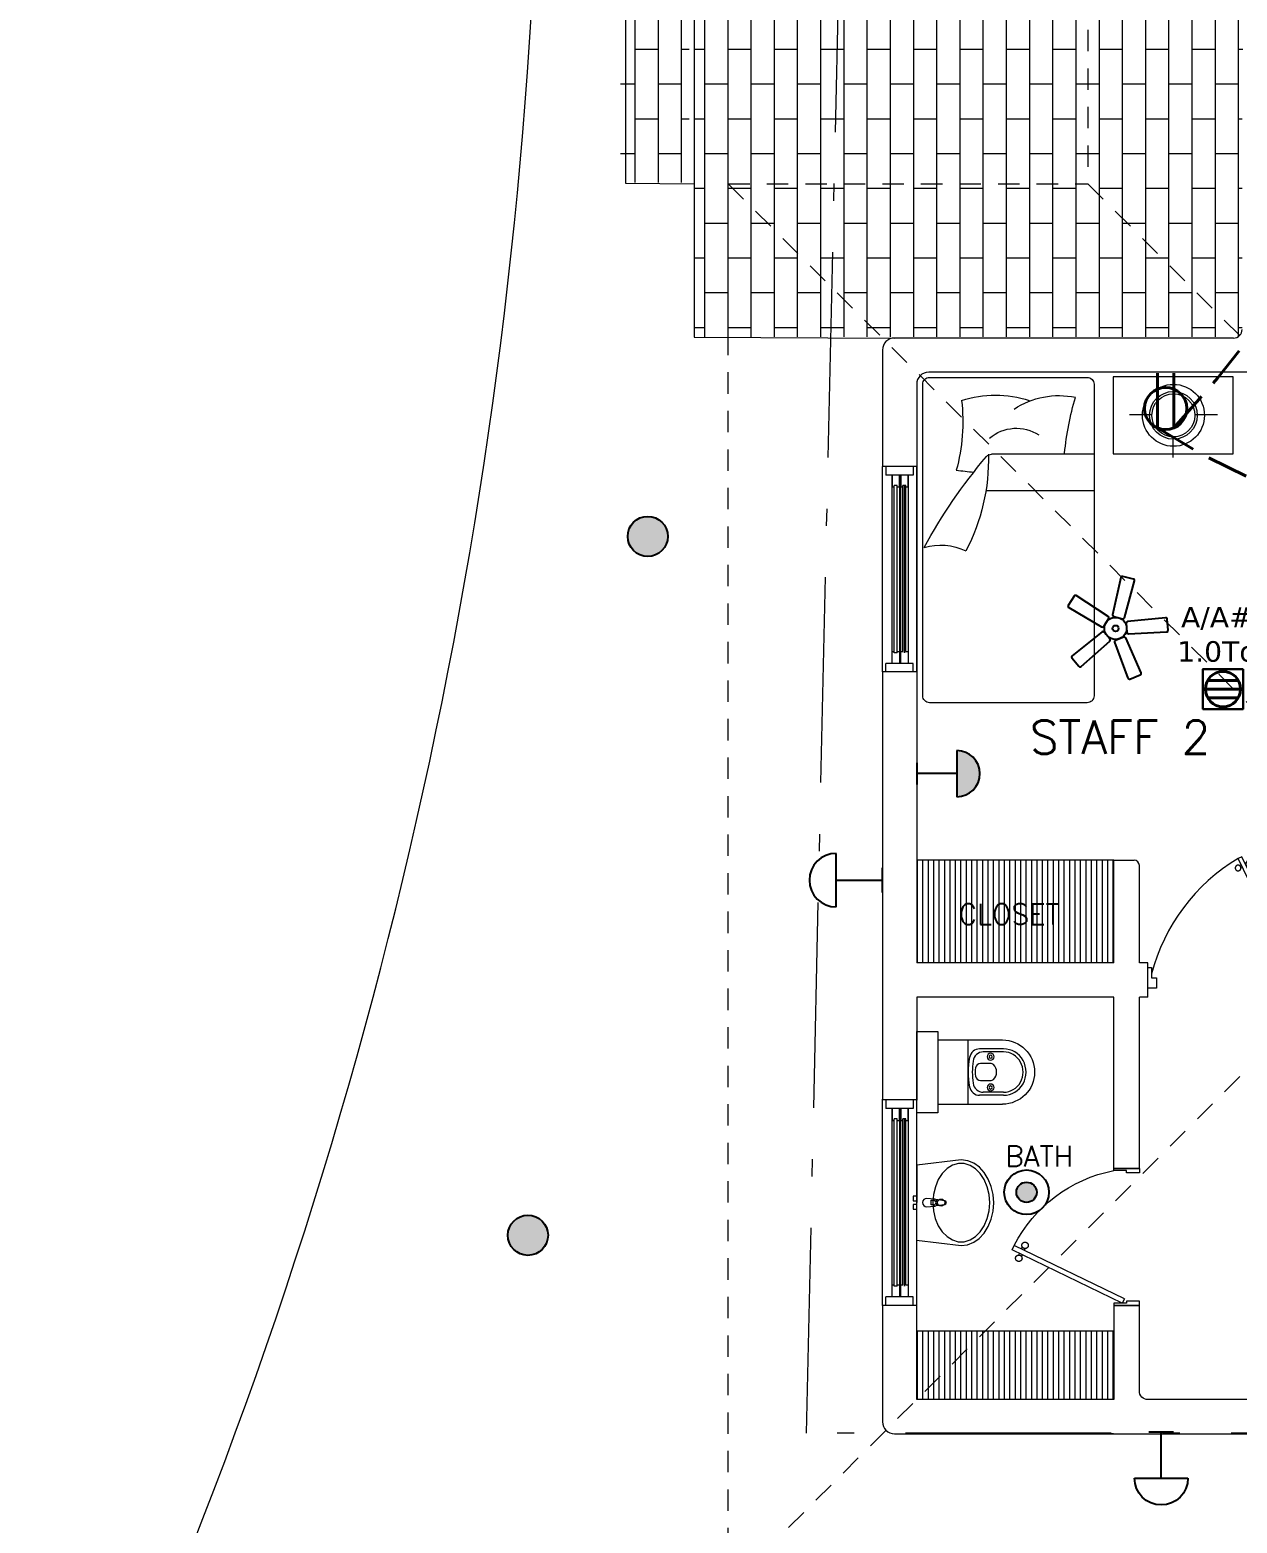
# Model space of a CAD drawing. Header units: metres. Extents: x 14 to 2416, y -346 to 476.
# Drawn here: x 22.97 to 30.02, y -157 to -148.28 of the extents above; entities that cross this region are included whole.
import ezdxf

# ---------------------------------------------------------------- set-up
doc = ezdxf.new("R2010")
doc.units = ezdxf.units.M
for name, pattern in [('0', [0]), ('ACAD_ISO10W100', [18, 12, -3, 0, -3]), ('CONTINUA', [0]), ('Dash Style-2', [0.694425, 0.48607, -0.208355]), ('HIDDEN2', [0.1875, 0.125, -0.0625])]:
    doc.linetypes.add(name, pattern=pattern)
doc.layers.get('0').update_dxf_attribs({"linetype": '0', "lineweight": 20})
for name, color, linetype, lineweight in [('A-ANNO-TEXT', 20, 'Continuous', 13), ('A-DOOR', 35, 'Continuous', 5), ('A-WALL', 250, 'Continuous', 20), ('baños', 251, 'Continuous', 0), ('calle', 254, 'Continuous', 0), ('closets', 253, 'Continuous', 0), ('E Base Registro', 8, 'Continuous', 30), ('E Salida AAcond', 144, 'Continuous', 40), ('E Salida TCorrientes', 24, 'CONTINUA', 40), ('E Tuberia Emp Piso', 24, 'Dash Style-2', 40), ('MOBILIARIOS', 252, 'Continuous', 0), ('piscina', 131, 'Continuous', 0), ('piso', 253, 'Continuous', 0), ('textos', 7, 'Continuous', 0)]:
    doc.layers.add(name, color=color, linetype=linetype, lineweight=lineweight)
doc.layers.add('hatch piso', color=253, linetype='Continuous', lineweight=0, transparency=0.7)
doc.layers.add('MAVA LUM', color=1, linetype='Continuous')
doc.layers.add('MAVA Luminarias', color=1, linetype='Continuous')
doc.layers.add('SOLAR', color=7, linetype='ACAD_ISO10W100', lineweight=9, true_color=0xff1414)
doc.layers.add('Techos 1', color=7, linetype='HIDDEN2', lineweight=9, true_color=0x42391a)
doc.styles.add('DIMTEXT', font='dim.shx', dxfattribs={"width": 0.75})
doc.styles.get("Standard").update_dxf_attribs({"font": 'arial.ttf', "height": 0.1875})
pattern_1 = [(270, (38.70153, 39.36118), (0.1354836, -2e-17), []), (0, (38.70153, 39.36118), (0.1354836, 0.2032), [0.1354836, -0.1354836])]

# ---------------------------------------------------------------- blocks, each defined once
blk = doc.blocks.new('P90')
at = {"layer": 'A-DOOR'}
for p, q in [((-0.0476, -0.8576), (0.6364, -0.5264)), ((-0.0368, -0.88), (0.6473, -0.5489)), ((0.5843, -0.5517), (0.58, -0.5427)), ((0.5992, -0.5445), (0.5949, -0.5355)), ((0.5952, -0.5741), (0.5995, -0.5831)), ((0.6101, -0.5669), (0.6144, -0.5759)), ((0.6473, -0.5489), (0.6364, -0.5264)), ((-0.0368, -0.88), (-0.0476, -0.8576))]:
    blk.add_line(p, q, dxfattribs=at)
for points in [[(-0.06, -0.02), (-0.06, -0.05), (-0.12, -0.05), (-0.12, 0), (0, 0), (0, -0.02)], [(-0.0668, -0.88), (-0.0668, -0.85), (-0.1268, -0.85), (-0.1268, -0.9), (-0.0068, -0.9), (-0.0068, -0.88)]]:
    blk.add_lwpolyline(points, close=True, dxfattribs=at)
blk.add_arc((-0.3259, -1.105), 1.1228, 31.0139, 75.07969, dxfattribs=at)
for points in [[(0.5812, -0.5096), (0.5857, -0.5096), (0.5933, -0.5141), (0.5977, -0.5218), (0.5977, -0.5306), (0.5933, -0.5383), (0.5856, -0.5427), (0.5767, -0.5427), (0.5691, -0.5383), (0.5647, -0.5306), (0.5647, -0.5217), (0.5691, -0.514), (0.5768, -0.5096), (0.5812, -0.5096)], [(0.6133, -0.5758), (0.6177, -0.5758), (0.6254, -0.5803), (0.6298, -0.5879), (0.6298, -0.5968), (0.6253, -0.6045), (0.6176, -0.6089), (0.6088, -0.6089), (0.6011, -0.6044), (0.5967, -0.5967), (0.5967, -0.5879), (0.6011, -0.5802), (0.6088, -0.5758), (0.6133, -0.5758)]]:
    blk.add_open_spline(points, degree=2, dxfattribs=at)
blk = doc.blocks.new('A$C95be60c7')
at = {"layer": 'A-DOOR'}
for p, q in [((0.4752, 0.7426), (0.4497, 0.7302)), ((0.762, 0.0876), (0.4497, 0.7302)), ((0.7875, 0.1), (0.4752, 0.7426)), ((0.4958, 0.7003), (0.506, 0.7052)), ((0.4703, 0.6879), (0.4601, 0.6829)), ((0.4785, 0.671), (0.4683, 0.666)), ((0.504, 0.6833), (0.5143, 0.6883)), ((0.762, 0.0876), (0.7875, 0.1))]:
    blk.add_line(p, q, dxfattribs=at)
for points in [[(0, 0), (0.025, 0), (0.025, 0.075), (0.0125, 0.075), (0.0125, 0.15), (0, 0.15), (0, 0)], [(0.8, 0), (0.775, 0), (0.775, 0.075), (0.7875, 0.075), (0.7875, 0.15), (0.8, 0.15), (0.8, 0)]]:
    blk.add_lwpolyline(points, dxfattribs=at)
blk.add_arc((0.8309, -0.0119), 0.8343, 117.18736, 168.8099, dxfattribs=at)
for points in [[(0.506, 0.7039), (0.506, 0.709), (0.511, 0.7177), (0.5198, 0.7227), (0.5298, 0.7227), (0.5386, 0.7177), (0.5436, 0.7089), (0.5436, 0.6989), (0.5386, 0.6901), (0.5298, 0.6851), (0.5197, 0.6851), (0.511, 0.6901), (0.506, 0.6989), (0.506, 0.7039)], [(0.4307, 0.6673), (0.4307, 0.6724), (0.4358, 0.6811), (0.4445, 0.6861), (0.4546, 0.6861), (0.4633, 0.6811), (0.4684, 0.6724), (0.4683, 0.6623), (0.4633, 0.6535), (0.4546, 0.6485), (0.4445, 0.6485), (0.4357, 0.6536), (0.4307, 0.6623), (0.4307, 0.6673)]]:
    blk.add_open_spline(points, degree=2, dxfattribs=at)
blk = doc.blocks.new('A$Cbbaa2d29')
at = {"layer": 'baños'}
for p, q in [((0.0499, 0.1234), (0.0499, 0.5009)), ((0.1017, 0.5075), (0.1017, 0.3676)), ((0.1199, 0.5075), (0.1199, 0.3887)), ((0.3549, 0.5075), (0.3549, 0.3887)), ((0.373, 0.5075), (0.373, 0.3676)), ((0.4249, 0.1234), (0.4249, 0.5009)), ((0.1881, 0.3727), (0.1881, 0.434)), ((0.2866, 0.434), (0.2866, 0.3727)), ((0.4249, 0.2984), (0.0499, 0.2984))]:
    blk.add_line(p, q, dxfattribs=at)
blk.add_lwpolyline([(0, 0.1234), (0, 0), (0.4747, 0), (0.4747, 0.1234)], close=True, dxfattribs=at)
for centre, radius in [((0.1474, 0.4318), 0.0201), ((0.1474, 0.4318), 0.00947), ((0.3274, 0.4318), 0.0201), ((0.3274, 0.4318), 0.00947)]:
    blk.add_circle(centre, radius, dxfattribs=at)
blk.add_arc((0.2374, 0.5009), 0.1875, 0, 180, dxfattribs=at)
at = {"layer": 'baños', "extrusion": (0, 0, -1)}
for centre, major_axis, ratio, start_param, end_param in [((0.2374, 0.5075), (-0.1356, 0), 0.964958, 0, 3.141593), ((0.2374, 0.5075), (-0.1175, 0), 0.964958, 0, 3.141593), ((0.2084, 0.434), (-0.0203, 0), 0.98668, 0, 0.757183), ((0.2374, 0.407), (0.0601, 0), 0.98668, 3.898776, 5.526002), ((0.2663, 0.434), (0.0203, 0), 0.98668, -0.757183, 0), ((0.1639, 0.3676), (0.0622, 0), 0.964958, 1.761771, 3.141593), ((0.182, 0.3887), (0.0622, 0), 0.964958, 1.721071, 3.141593), ((0.2185, 0.3727), (0.0304, 0), 0.98668, 1.75053, 3.141593), ((0.2562, 0.3727), (0.0304, 0), 0.98668, 0, 1.391062), ((0.2927, 0.3887), (-0.0622, 0), 0.964958, 3.141593, 4.562115), ((0.3108, 0.3676), (0.0622, 0), 0.964958, 0, 1.379822), ((0.2374, 0.7342), (0.4491, 0), 0.964958, 1.379822, 1.761771), ((0.2374, 0.7413), (-0.4317, 0), 0.964958, 4.562115, 4.862663), ((0.2374, 0.4749), (0.1357, 0), 0.98668, 1.391062, 1.75053)]:
    blk.add_ellipse(centre, major_axis=major_axis, ratio=ratio, start_param=start_param, end_param=end_param, dxfattribs=at)
blk = doc.blocks.new('Basin 22')
at = {"layer": 'baños'}
for p, q in [((-218.5, 0), (-250.6, -260.4)), ((218.5, 0), (-218.5, 0)), ((-10.5, 20), (-37.5, 20)), ((-37.5, 20), (-37.5, 0)), ((-37.5, 0), (-10.5, 0)), ((-10.5, 0), (-10.5, 20)), ((37.5, 20), (10.5, 20)), ((10.5, 20), (10.5, 0)), ((10.5, 0), (37.5, 0)), ((37.5, 0), (37.5, 20)), ((250, -260.4), (218.5, 0)), ((-218.4, -0.4), (-218.5, -0.4)), ((-218.4, -0.4), (-218.5, -0.4)), ((-25, -59.4), (-21, -101.4)), ((-13.6, -99.2), (-13.6, -84.3)), ((-13.6, -84.3), (13.6, -84.3)), ((13.6, -84.3), (13.6, -99.2)), ((21, -101.4), (25, -59.4)), ((218.5, -0.4), (218.4, -0.4)), ((218.5, -0.4), (218.4, -0.4)), ((-170.3, -149.4), (-198.5, -177.5)), ((-134.7, -126.2), (-170.3, -149.4)), ((-93.2, -108.9), (-134.7, -126.2)), ((-47.6, -98.2), (-93.2, -108.9)), ((0, -94.6), (-47.6, -98.2)), ((-17.7, -110.9), (-11.1, -163.8)), ((47.6, -98.2), (0, -94.6)), ((11.1, -163.8), (17.7, -110.9)), ((93.2, -108.9), (47.6, -98.2)), ((134.7, -126.2), (93.2, -108.9)), ((170.3, -149.4), (134.7, -126.2)), ((198.5, -177.5), (170.3, -149.4)), ((-250.6, -260.4), (-245.8, -297.4)), ((-218, -209.2), (-227.9, -243.1)), ((-227.9, -243.1), (-227.9, -277.8)), ((-198.5, -177.5), (-218, -209.2)), ((218, -209.2), (198.5, -177.5)), ((227.9, -243.1), (218, -209.2)), ((227.9, -277.8), (227.9, -243.1)), ((244.6, -297.4), (249.4, -260.4)), ((-245.8, -297.4), (-231.6, -333)), ((-231.6, -333), (-208.5, -365.7)), ((-227.9, -277.8), (-218, -311.7)), ((-218, -311.7), (-198.5, -343.4)), ((-198.5, -343.4), (-170.3, -371.4)), ((170.3, -371.4), (198.5, -343.4)), ((198.5, -343.4), (218, -311.7)), ((207.3, -365.7), (230.4, -333)), ((218, -311.7), (227.9, -277.8)), ((230.4, -333), (244.6, -297.4)), ((-208.5, -365.7), (-177.4, -394.5)), ((-177.4, -394.5), (-139.5, -418.1)), ((-170.3, -371.4), (-134.7, -394.6)), ((-139.5, -418.1), (-96.3, -435.6)), ((-134.7, -394.6), (-93.2, -412)), ((-96.3, -435.6), (-49.4, -446.4)), ((-93.2, -412), (-47.6, -422.7)), ((-47.6, -422.7), (0, -426.3)), ((0, -426.3), (47.6, -422.7)), ((47.6, -422.7), (93.2, -412)), ((48.2, -446.4), (95.1, -435.6)), ((93.2, -412), (134.7, -394.6)), ((95.1, -435.6), (138.3, -418.1)), ((134.7, -394.6), (170.3, -371.4)), ((138.3, -418.1), (176.2, -394.5)), ((176.2, -394.5), (207.3, -365.7)), ((-49.4, -446.4), (-0.6, -450)), ((-0.6, -450), (48.2, -446.4))]:
    blk.add_line(p, q, dxfattribs=at)
blk.add_circle((0, -142.6), 21, dxfattribs=at)
for centre, radius, start, end in [((0, -59.4), 25, 0, 180), ((0, -99.5), 21.1, 185.16961, 212.77103), ((0, -99.5), 21.1, 212.77103, 327.22897), ((0, -99.2), 13.6, 180, 0), ((0, -162.4), 11.2, 187.13892, 352.86108), ((0, -99.5), 21.1, 327.22897, 354.83039)]:
    blk.add_arc(centre, radius, start, end, dxfattribs=at)
blk = doc.blocks.new('PL BASE 1N NASAS 09')
at = {"layer": 'closets', "transparency": 33554687}
h = blk.add_hatch(dxfattribs=at)
h.set_pattern_fill('LINE', color=256, scale=0.01, angle=90)
h.set_pattern_definition([(90, (-228.034673, 143.81628), (-0.03175, 2e-18), [])])
h.paths.add_polyline_path([(-122.2315, -51.8997), (-121.0811, -51.8997), (-121.0811, -52.4997), (-122.2315, -52.4997)])
h = blk.add_hatch(dxfattribs=at)
h.set_pattern_fill('LINE', color=256, scale=0.01, angle=90)
h.set_pattern_definition([(90, (-228.034673, 141.06628), (-0.03175, 2e-18), [])])
h.paths.add_polyline_path([(-122.2315, -54.6497), (-121.0811, -54.6497), (-121.0808, -55.0497), (-122.2313, -55.0497)])
at = {"layer": 'A-DOOR'}
for p, q in [((-122.4311, -50.7997), (-122.4311, -49.5997)), ((-122.4111, -49.5997), (-122.4111, -49.6497)), ((-122.2511, -49.5997), (-122.2511, -49.6497)), ((-122.2311, -50.7997), (-122.2311, -49.5997)), ((-122.2511, -49.6497), (-122.4111, -49.6497)), ((-122.3746, -50.7497), (-122.3746, -49.6497)), ((-122.3619, -50.6884), (-122.3619, -49.711)), ((-122.3445, -49.711), (-122.3619, -49.711)), ((-122.3445, -50.6884), (-122.3445, -49.711)), ((-122.3317, -49.6497), (-122.3317, -50.7497)), ((-122.3241, -50.7497), (-122.3241, -49.6497)), ((-122.3113, -50.6797), (-122.3113, -49.711)), ((-122.2939, -49.711), (-122.3113, -49.711)), ((-122.2939, -50.6797), (-122.2939, -49.711)), ((-122.2811, -49.6497), (-122.2811, -50.7497)), ((-122.2511, -50.7497), (-122.4111, -50.7497)), ((-122.4111, -50.7997), (-122.4111, -50.7497)), ((-122.3445, -50.6884), (-122.3619, -50.6884)), ((-122.2511, -50.7997), (-122.2511, -50.7497)), ((-122.4311, -54.4997), (-122.4311, -53.2997)), ((-122.4115, -53.2997), (-122.4115, -53.3497)), ((-122.2515, -53.3497), (-122.4115, -53.3497)), ((-122.3751, -54.4497), (-122.3751, -53.3497)), ((-122.3321, -53.3497), (-122.3321, -54.4497)), ((-122.3245, -54.4497), (-122.3245, -53.3497)), ((-122.2815, -53.3497), (-122.2815, -54.4497)), ((-122.2515, -53.2997), (-122.2515, -53.3497)), ((-122.2311, -54.4997), (-122.2311, -53.2997)), ((-122.3623, -54.3884), (-122.3623, -53.411)), ((-122.3449, -53.411), (-122.3623, -53.411)), ((-122.3449, -54.3884), (-122.3449, -53.411)), ((-122.3117, -54.3797), (-122.3117, -53.411)), ((-122.2943, -53.411), (-122.3117, -53.411)), ((-122.2943, -54.3797), (-122.2943, -53.411)), ((-122.3449, -54.3884), (-122.3623, -54.3884)), ((-122.2515, -54.4497), (-122.4115, -54.4497)), ((-122.4115, -54.4997), (-122.4115, -54.4497)), ((-122.2515, -54.4997), (-122.2515, -54.4497))]:
    blk.add_line(p, q, dxfattribs=at)
for points in [[(-122.3445, -49.7197), (-122.3317, -49.7197), (-122.3317, -49.6497), (-122.3746, -49.6497), (-122.3746, -49.7197), (-122.3619, -49.7197)], [(-122.2939, -49.7197), (-122.2811, -49.7197), (-122.2811, -49.6497), (-122.3241, -49.6497), (-122.3241, -49.7197), (-122.3113, -49.7197)], [(-122.3445, -50.6797), (-122.3317, -50.6797), (-122.3317, -50.7497), (-122.3746, -50.7497), (-122.3746, -50.6797), (-122.3619, -50.6797)], [(-122.2939, -50.6797), (-122.2811, -50.6797), (-122.2811, -50.7497), (-122.3241, -50.7497), (-122.3241, -50.6797), (-122.3113, -50.6797)], [(-122.3449, -53.4197), (-122.3321, -53.4197), (-122.3321, -53.3497), (-122.3751, -53.3497), (-122.3751, -53.4197), (-122.3623, -53.4197)], [(-122.2943, -53.4197), (-122.2815, -53.4197), (-122.2815, -53.3497), (-122.3245, -53.3497), (-122.3245, -53.4197), (-122.3117, -53.4197)], [(-122.3449, -54.3797), (-122.3321, -54.3797), (-122.3321, -54.4497), (-122.3751, -54.4497), (-122.3751, -54.3797), (-122.3623, -54.3797)], [(-122.2943, -54.3797), (-122.2815, -54.3797), (-122.2815, -54.4497), (-122.3245, -54.4497), (-122.3245, -54.3797), (-122.3117, -54.3797)]]:
    blk.add_lwpolyline(points, dxfattribs=at)
at = {"layer": 'A-WALL'}
for p, q in [((-122.4311, -48.9197), (-122.4311, -49.5997)), ((-120.3811, -48.8497), (-122.3611, -48.8497)), ((-120.0011, -49.0497), (-122.1611, -49.0497)), ((-122.2311, -49.1197), (-122.2311, -52.4997)), ((-122.2311, -49.5997), (-122.4311, -49.5997)), ((-122.4311, -50.7997), (-122.4311, -53.3004)), ((-122.2311, -50.7997), (-122.4311, -50.7997)), ((-121.0811, -52.4997), (-121.0811, -51.8997)), ((-121.0811, -51.8997), (-120.9611, -51.8997)), ((-120.9311, -52.4997), (-120.9311, -51.9297)), ((-121.0811, -52.4997), (-122.2311, -52.4997)), ((-120.881, -52.4997), (-120.9311, -52.4997)), ((-120.881, -52.6997), (-120.881, -52.4997)), ((-122.4311, -52.6504), (-122.4311, -53.2997)), ((-122.2311, -52.6997), (-122.2311, -53.3004)), ((-121.0811, -52.6997), (-122.2311, -52.6997)), ((-121.0811, -53.6997), (-121.0811, -52.6997)), ((-120.881, -52.6997), (-120.9311, -52.6997)), ((-120.9311, -53.6997), (-120.9311, -52.6997)), ((-122.2311, -53.2997), (-122.4311, -53.2997)), ((-120.9311, -53.6997), (-121.0811, -53.6997)), ((-122.4311, -54.4997), (-122.4311, -55.1797)), ((-122.2311, -54.4997), (-122.4311, -54.4997)), ((-120.9311, -54.4997), (-121.0811, -54.4997))]:
    blk.add_line(p, q, dxfattribs=at)
blk.add_lwpolyline([(-122.3601, -55.2497), (-119.9011, -55.2497, 0.414213), (-119.8311, -55.1797), (-119.8311, -55.1197, 0.414214), (-119.9011, -55.0497), (-120.8811, -55.0497, -0.416943), (-120.9311, -54.9993), (-120.9311, -54.4997)], format="xyb", dxfattribs=at)
for points in [[(-121.0811, -54.4997), (-121.0811, -55.0497), (-122.2311, -55.0497), (-122.2311, -54.4997)], [(-121.0825, -55.2497), (-122.2311, -55.2497)]]:
    blk.add_lwpolyline(points, dxfattribs=at)
for centre, radius, start, end in [((-120.3811, -48.7997), 0.05, 270, 360), ((-122.3611, -48.9197), 0.07, 90, 180), ((-122.1611, -49.1197), 0.07, 90, 180), ((-120.9611, -51.9297), 0.03, 0, 90), ((-122.3611, -55.1797), 0.07, 180, 269.9999)]:
    blk.add_arc(centre, radius, start, end, dxfattribs=at)
at = {"layer": 'closets', "transparency": 33554687}
for p, q in [((-121.0811, -51.8997), (-122.2311, -51.8997)), ((-121.0811, -54.6497), (-122.2311, -54.6497))]:
    blk.add_line(p, q, dxfattribs=at)
at = {"layer": 'piscina', "const_width": 0.01}
for points in [[(-122.3026, -49.711), (-122.3026, -50.6884)], [(-122.303, -53.411), (-122.303, -54.3884)]]:
    blk.add_lwpolyline(points, dxfattribs=at)
at = {"layer": 'piso'}
for p, q in [((-123.5311, -41.6497), (-123.5311, -48.8454)), ((-123.9311, -42.5497), (-123.9311, -47.9443)), ((-123.9311, -47.9443), (-123.5311, -47.9498)), ((-123.5311, -48.8454), (-122.3611, -48.8497))]:
    blk.add_line(p, q, dxfattribs=at)
at = {"layer": 'Techos 1'}
for p, q in [((-121.2311, -42.5497), (-121.2311, -47.9498)), ((-123.3311, -47.9497), (-121.2311, -47.9497)), ((-123.3311, -56.1498), (-123.3311, -47.9498)), ((-123.3311, -47.9498), (-119.2311, -52.0497)), ((-121.2311, -47.9498), (-118.0811, -51.0997)), ((-119.2311, -52.0497), (-123.3311, -56.1498))]:
    blk.add_line(p, q, dxfattribs=at)
at = {"layer": 'A-DOOR', "rotation": 90.00000000000001}
blk.add_blockref('P90', (-120.881, -52.5264), dxfattribs=at)
at = {"layer": 'A-DOOR', "xscale": -1, "rotation": 90}
blk.add_blockref('A$C95be60c7', (-120.9311, -53.6997), dxfattribs=at)
at = {"layer": 'baños', "xscale": -1, "rotation": 270}
blk.add_blockref('A$Cbbaa2d29', (-122.2311, -53.3745), dxfattribs=at)
at = {"layer": 'baños', "xscale": 0.001000000000057999, "yscale": 0.001000000000057999, "rotation": 89.94782240616065}
blk.add_blockref('Basin 22', (-122.2311, -53.8995), dxfattribs=at)
at = {"layer": 'textos'}
for s, insert, char_height, width, attachment_point in [('{\\Fromans|c0; STAFF 2}', (-121.7039, -51.2785), 0.195, 3.386779, 7), ('\\pxqc;{\\Fromans|c0;\\H0.8x;CLOSET\\H1.25x; }', (-119.9886, -52.2753), 0.15, 3.404877, 9), ('\\pxqc;{\\Fromans|c0;\\H0.8x;BATH}', (-119.8142, -53.6888), 0.15, 3.404877, 9)]:
    blk.add_mtext(s, dxfattribs=dict(at, insert=insert, char_height=char_height, width=width, attachment_point=attachment_point))
blk = doc.blocks.new('SBED BL22')
at = {"layer": 'MOBILIARIOS'}
for p, q in [((0.0024, -0.4088), (0.5977, -0.4088)), ((0.0024, -0.622), (0.6287, -0.622))]:
    blk.add_line(p, q, dxfattribs=at)
blk.add_lwpolyline([(1, -1.82), (1, 0, 0.414214), (0.96, 0.04), (0.04, 0.04, 0.414214), (0, 0), (0, -1.82, 0.414214), (0.04, -1.86), (0.96, -1.86, 0.414214)], format="xyb", close=True, dxfattribs=at)
for centre, radius, start, end in [((0.206, -0.5325), 0.4662, 56.11499, 102.01884), ((-1.5957, -0.5731), 1.7755, 5.51124, 16.23934), ((0.5755, -0.6929), 0.6292, 71.72793, 108.27207), ((1.8554, -0.2171), 1.0894, 173.5834, 195.20556), ((0.4533, -0.4985), 0.2414, 49.53815, 122.99188), ((0.5977, -0.4488), 0.04, 40.11704, 90), ((1.7867, -0.4334), 1.1707, 178.79663, 207.44699), ((-1.8433, -2.5056), 3.232, 28.68535, 40.11704), ((1.0264, -3.0153), 2.5222, 95.0578, 97.38857), ((0.8936, -1.272), 0.3327, 72.79903, 116.00684)]:
    blk.add_arc(centre, radius, start, end, dxfattribs=at)
blk = doc.blocks.new('PL MUEBLES 1N NASAS 09')
at = {"layer": 'hatch piso'}
h = blk.add_hatch(dxfattribs=at)
h.set_pattern_fill('AR-BRSTD', color=256, scale=0.002, angle=-90)
h.set_pattern_definition(pattern_1)
edge = h.paths.add_edge_path()
edge.add_line((42.2305, 44.7307), (42.2055, 44.7557))
edge.add_line((42.2055, 44.7557), (42.0805, 44.7557))
edge.add_arc((42.0805, 44.9057), 0.15, 180, 270, ccw=False)
edge.add_line((41.9305, 44.9057), (41.9305, 46.5503))
edge.add_line((41.9305, 46.5503), (38.7304, 46.5503))
edge.add_line((38.7304, 46.5503), (38.7304, 39.3612))
edge.add_line((38.7304, 39.3612), (41.9305, 39.3612))
edge.add_line((41.9305, 39.3612), (41.9305, 41.0057))
edge.add_arc((42.0805, 41.0057), 0.15, 90, 180, ccw=False)
edge.add_line((42.0805, 41.1557), (42.2305, 41.1557))
edge.add_line((42.2305, 41.1557), (42.2305, 44.7307))
h = blk.add_hatch(dxfattribs=at)
h.set_pattern_fill('AR-BRSTD', color=256, scale=0.002, angle=-90)
h.set_pattern_definition(pattern_1)
h.paths.add_polyline_path([(38.7015, 45.6503), (38.3015, 45.6503), (38.3015, 40.2612), (38.7015, 40.2612)])
at = {"layer": 'MOBILIARIOS'}
for p, q in [((41.5325, 39.0276), (41.5325, 39.1476)), ((41.4039, 38.9059), (41.2721, 38.9059)), ((41.7868, 38.9057), (41.655, 38.9057)), ((41.5282, 38.6565), (41.5282, 38.7765))]:
    blk.add_line(p, q, dxfattribs=at)
blk.add_lwpolyline([(41.1783, 39.1271), (41.1783, 38.6771), (41.8783, 38.6769), (41.8783, 39.1269)], close=True, dxfattribs=at)
for radius in [0.1809, 0.1394, 0.1256]:
    blk.add_circle((41.5294, 38.9021), radius, dxfattribs=at)
at = {"layer": 'baños'}
blk.add_blockref('PL BASE 1N NASAS 09', (162.2615, 88.2033), dxfattribs=at)
at = {"layer": 'MOBILIARIOS', "xscale": -1, "rotation": 359.9974981127077}
blk.add_blockref('SBED BL22', (41.0657, 39.0838), dxfattribs=at)
blk = doc.blocks.new('A$Cbef68299')
blk.add_blockref('PL MUEBLES 1N NASAS 09', (-30.7659, -32.0535))
blk = doc.blocks.new('A$Cc5be7df0')
at = {"layer": 'A-DOOR'}
blk.add_line((13.2139, 18.9918), (13.2139, 20.1918), dxfattribs=at)
at = {"layer": 'calle'}
blk.add_arc((-17.7613, 28.237), 28.9752, 333.79791, 18.79711, dxfattribs=at)
at = {"layer": 'SOLAR', "ltscale": 0.1}
blk.add_lwpolyline([(50.6493, 18.241), (12.7705, 18.2411), (13.2139, 38.2316), (50.9852, 38.2377)], close=True, dxfattribs=at)
at = {"layer": 'A-ANNO-TEXT'}
blk.add_blockref('A$Cbef68299', (4.1493, 17.337), dxfattribs=at)
blk = doc.blocks.new('SCONCE 1')
at = {"layer": 'MAVA Luminarias', "color": 5, "linetype": 'Continuous'}
for p, q in [((-1.374, 0.679), (-1.374, 1.191)), ((-0.931, 0.816), (-0.931, 1.054)), ((-1.374, 0.935), (-0.931, 0.935))]:
    blk.add_line(p, q, dxfattribs=at)
blk.add_arc((-1.374, 0.935), 0.256, 90, 270, dxfattribs=at)
blk = doc.blocks.new('SUPERFICIAL')
at = {"layer": 'MAVA LUM'}
h = blk.add_hatch(color=256, dxfattribs=at)
h.dxf.hatch_style = 1
edge = h.paths.add_edge_path()
edge.add_arc((0.0008, 0.0016), 0.059, 0, 360)
for radius in [0.1303, 0.0593]:
    blk.add_circle((0.0008, 0.0016, 0), radius, dxfattribs=at)
at = {"ltscale": 1e-05, "style": 'DIMTEXT', "flags": 1}
blk.add_attdef('MULTIPLICADOR', (0.0928, 0.4687), '', height=0.15, dxfattribs=at)
blk = doc.blocks.new('abanico mava')
at = {"layer": 'MAVA Luminarias', "linetype": 'ByBlock', "lineweight": -2, "extrusion": (4.64878e-10, 3.72215e-09, 1), "elevation": 0}
for points in [[(513803.102, 2035248.678), (513803.215, 2035249.086, 0.421374), (513803.203, 2035249.107), (513803.084, 2035249.136, 0.421374), (513803.064, 2035249.124), (513802.972, 2035248.71, 0.407089), (513802.984, 2035248.69), (513803.082, 2035248.666, 0.407089)], [(513802.921, 2035248.69), (513802.567, 2035248.923, 0.421374), (513802.544, 2035248.918), (513802.479, 2035248.814, 0.421374), (513802.485, 2035248.791), (513802.85, 2035248.576, 0.407089), (513802.873, 2035248.581), (513802.926, 2035248.667, 0.407089)], [(513802.993, 2035248.405), (513803.142, 2035248.008, 0.421374), (513803.164, 2035247.998), (513803.278, 2035248.044, 0.421374), (513803.287, 2035248.066), (513803.118, 2035248.455, 0.407089), (513803.096, 2035248.464), (513803.003, 2035248.426, 0.407089)]]:
    blk.add_lwpolyline(points, format="xyb", close=True, dxfattribs=at)
at = {"layer": 'MAVA Luminarias', "linetype": 'ByBlock', "lineweight": -2, "extrusion": (4.64878e-10, 3.72215e-09, 1)}
for points in [[(513803.147, 2035248.501), (513803.57, 2035248.521, 0.421374), (513803.586, 2035248.539), (513803.578, 2035248.661, 0.421374), (513803.559, 2035248.676), (513803.137, 2035248.636, 0.407089), (513803.122, 2035248.618), (513803.129, 2035248.517, 0.407089)], [(513802.854, 2035248.521), (513802.522, 2035248.257, 0.421374), (513802.52, 2035248.233), (513802.599, 2035248.139, 0.421374), (513802.623, 2035248.137), (513802.94, 2035248.418, 0.407089), (513802.942, 2035248.442), (513802.877, 2035248.519, 0.407089)]]:
    blk.add_lwpolyline(points, format="xyb", close=True, dxfattribs=at)
at = {"layer": 'MAVA Luminarias', "linetype": 'ByBlock', "lineweight": -2}
for radius in [0.123, 0.0335]:
    blk.add_circle((513803.004, 2035248.559), radius, dxfattribs=at)
blk = doc.blocks.new('A$Cd6acdfdc')
at = {"layer": 'MAVA Luminarias', "transparency": 33554687}
blk.add_hatch(color=2, dxfattribs=at).paths.add_polyline_path([(0, 0.079, 1), (0.158, 0.079, 1)])
at = {"layer": 'MAVA Luminarias', "color": 2, "transparency": 33554687}
blk.add_circle((0.079, 0.079), 0.079, dxfattribs=at)
blk = doc.blocks.new('SCONCE 2')
at = {"layer": 'MAVA Luminarias', "linetype": 'Continuous'}
blk.add_hatch(color=1, dxfattribs=at).paths.add_polyline_path([(0.342, -0.24, 1), (-0.169, -0.24)])
at = {"layer": 'MAVA Luminarias', "color": 1, "linetype": 'Continuous'}
for p, q in [((-0.169, -0.24), (0.342, -0.24)), ((0.087, -0.24), (0.087, -0.682)), ((-0.032, -0.682), (0.206, -0.682))]:
    blk.add_line(p, q, dxfattribs=at)
blk.add_arc((0.087, -0.24), 0.256, 0, 180, dxfattribs=at)
blk = doc.blocks.new('*U451')
at = {"layer": 'E Base Registro'}
blk.add_lwpolyline([(0.334, 0.167), (0.334, -0.167), (0, -0.167), (0, 0.167)], close=True, dxfattribs=at)
at = {"layer": 'E Salida AAcond'}
for p, q in [((0.02, 0), (0.314, 0)), ((0.039, 0.073), (0.295, 0.073)), ((0.039, -0.073), (0.295, -0.073))]:
    blk.add_line(p, q, dxfattribs=at)
blk.add_circle((0.167, 0), 0.147, dxfattribs=at)
blk = doc.blocks.new('*U434')
at = {"layer": 'E Salida TCorrientes'}
for p, q in [((0.2659, 0.0403), (0, 0.0403)), ((0.2659, -0.0403), (0, -0.0403))]:
    blk.add_line(p, q, dxfattribs=at)
blk.add_circle((0.1714, 0), 0.1028, dxfattribs=at)

msp = doc.modelspace()

# ---------------------------------------------------------------- linework, layer by layer
at = {"layer": 'E Tuberia Emp Piso', "ltscale": 0.5}
for centre, radius, start, end in [((24.1836, -145.555), 7.4468, 317.26869, 4.25725), ((31.879, -146.9755), 4.3114, 237.41077, 302.58923)]:
    msp.add_arc(centre, radius, start, end, dxfattribs=at)

# ---------------------------------------------------------------- block references
at = {"layer": 'A-ANNO-TEXT'}
msp.add_blockref('A$Cc5be7df0', (14.7377, -174.7201), dxfattribs=at)
msp.add_blockref('A$Cc5be7df0', (14.7377, -174.7201), dxfattribs=at)
at = {"layer": 'E Salida TCorrientes', "xscale": -1.2, "yscale": 1.2, "zscale": 1.2, "rotation": 90}
msp.add_blockref('*U434', (29.6052, -150.289), dxfattribs=at)
at = {"layer": 'E Tuberia Emp Piso', "ltscale": 0.006, "xscale": 0.7000000000000001, "yscale": 0.7000000000000001, "zscale": 0.7000000000000001}
msp.add_blockref('*U451', (29.8228, -152.1336), dxfattribs=at)
at = {"layer": 'MAVA Luminarias'}
for name, p, xscale, yscale, zscale in [('A$Cd6acdfdc', (26.4643, -151.3589), 1.483214008569871, 1.483214008569871, 1.483214008569871), ('A$Cd6acdfdc', (26.4643, -151.3589), 1.483214008569871, 1.483214008569871, 1.483214008569871), ('abanico mava', (-270617.6596, -1072223.868), 0.5267524126646371, 0.5267524126646371, 0.5267524126646371), ('abanico mava', (-270617.6596, -1072223.868), 0.5267524126646371, 0.5267524126646371, 0.5267524126646371), ('A$Cd6acdfdc', (25.7648, -155.4408), 1.483214008569871, 1.483214008569871, 1.483214008569871), ('A$Cd6acdfdc', (25.7648, -155.4408), 1.483214008569871, 1.483214008569871, 1.483214008569871)]:
    msp.add_blockref(name, p, dxfattribs=dict(at, xscale=xscale, yscale=yscale, zscale=zscale))
at = {"layer": 'MAVA Luminarias', "linetype": 'Continuous', "xscale": 0.5277282914889166, "yscale": 0.5277282914889166, "zscale": 0.5277282914889166, "rotation": 270}
msp.add_blockref('SCONCE 2', (28.5119, -152.5815), dxfattribs=at)
msp.add_blockref('SCONCE 2', (28.5119, -152.5815), dxfattribs=at)
at = {"layer": 'MAVA Luminarias', "color": 251, "xscale": 0.6101999921123585, "yscale": 0.6101999921123585, "zscale": 0.6101999921123585}
msp.add_blockref('SCONCE 1', (28.5199, -153.8199), dxfattribs=at)
msp.add_blockref('SCONCE 1', (28.5199, -153.8199), dxfattribs=at)
at = {"layer": 'MAVA Luminarias'}
msp.add_blockref('SUPERFICIAL', (28.792, -155.0741, 0), dxfattribs=at)
msp.add_blockref('SUPERFICIAL', (28.792, -155.0741, 0), dxfattribs=at)
at = {"layer": 'MAVA Luminarias', "color": 251, "xscale": -0.6101999921123585, "yscale": 0.6101999921123585, "zscale": 0.6101999921123585, "rotation": 270}
msp.add_blockref('SCONCE 1', (29.0086, -155.9038), dxfattribs=at)
msp.add_blockref('SCONCE 1', (29.0086, -155.9038), dxfattribs=at)

# ---------------------------------------------------------------- texts
at = {"layer": 'E Salida AAcond', "insert": (29.9563, -151.8147), "char_height": 0.12, "width": 0.570653, "attachment_point": 5}
msp.add_mtext('{\\fVerdana|b0|i0|c0|p34;A/A#7\\P1.0Ton}', dxfattribs=at)

doc.saveas('drawing.dxf')
